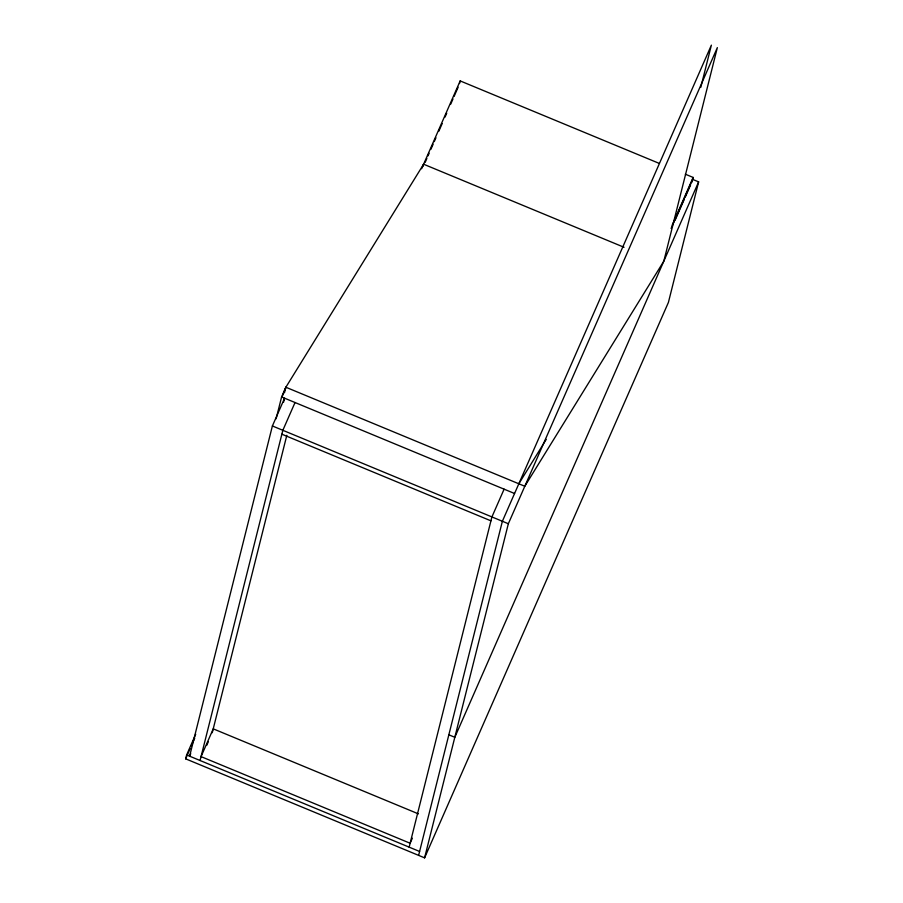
<?xml version="1.0" encoding="UTF-8"?>
<svg xmlns="http://www.w3.org/2000/svg" width="903" height="903" viewBox="0 0 903 903"><rect width="100%" height="100%" fill="white"/><g stroke="black" fill="none" stroke-linecap="round" stroke-linejoin="round"><path stroke-width="1.35" d="M671.11 228.47L692.657 179.392L698.629 181.864L668.412 302.426L424.591 857.85L185.657 758.836L186.639 754.942L195.703 734.274M283.553 402.286L284.58 398.2L272.39 425.968L189.619 756.183L190.725 753.655M276.126 418.789L281.601 396.959L285.867 387.24L423.609 164.222L624.041 247.275M284.49 392.703L285.867 387.24L524.801 486.254L663.818 261.17L717.343 47.622L508.344 523.74L424.591 857.85M200.071 760.507L282.842 430.302L295.033 402.535M212.261 732.739L286.827 435.28M459.525 83.505L460.18 80.909L659.303 163.42M409.149 847.149L491.909 516.934L504.111 489.166M418.62 855.378L502.373 521.268L711.372 45.15L700.796 87.32M691.98 182.101L693.143 177.439L685.332 174.2M282.436 395.977L285.867 387.24M422.627 166.716L423.609 164.222M421.622 168.737L460.18 80.909M425.189 162.303L426.882 158.42M428.022 155.847L429.151 153.262M430.855 149.379L433.124 144.22M434.253 141.636L435.957 137.764M438.79 131.296L442.199 123.553M445.032 117.097L446.725 113.214M450.699 104.172L452.967 99.014M454.096 96.429L458.137 87.23M185.657 758.836L190.194 748.508M191.323 745.923L194.732 738.169M206.719 745.359L208.39 741.577M672.171 225.231L693.143 177.439M675.162 220.084L684.226 199.416M685.366 196.843L690.569 184.98M698.629 181.864L454.819 737.288L448.836 734.816M412.344 838.198L410.12 843.244L201.053 756.612L213.243 728.845L418.416 813.863M518.83 483.771L546.225 439.411M281.601 396.959L514.563 493.501M272.39 425.968L508.344 523.74M281.871 434.196L490.939 520.839M186.639 754.942L419.602 851.473"/></g></svg>
